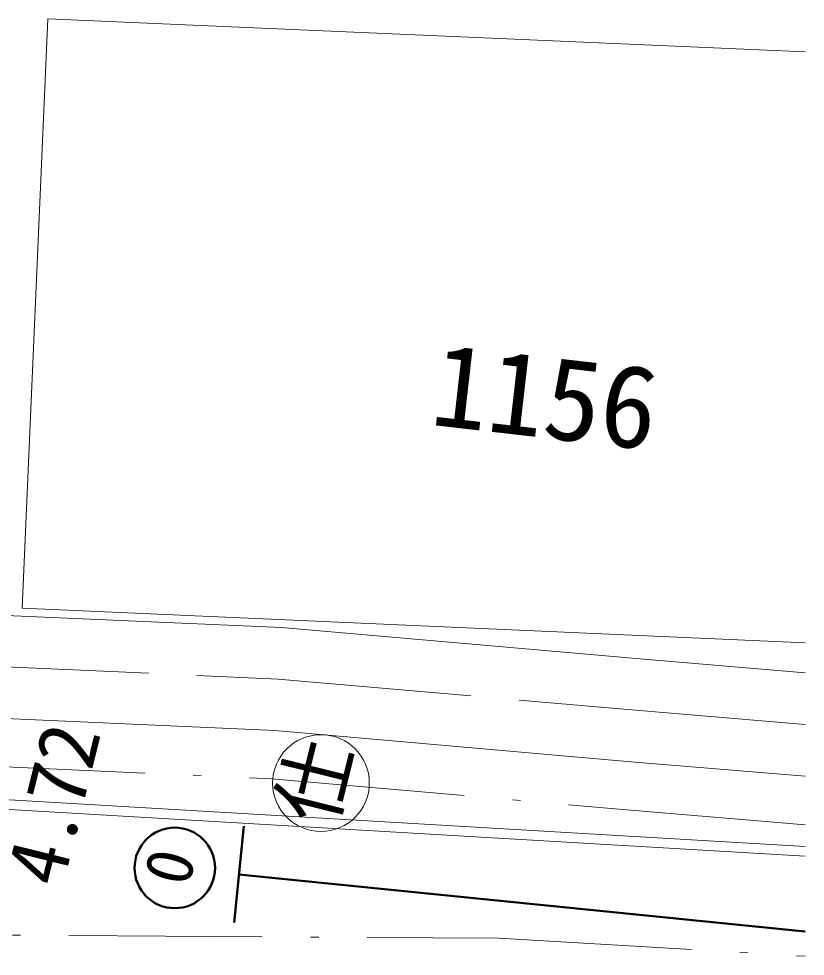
# Model space of a CAD drawing. Units: millimetres on the paper. Extents: x 20 to 1662, y 20 to 574.
# Drawn here: x 633.1 to 657.5, y 438.49 to 467.58 of the extents above; entities that cross this region are included whole.
import ezdxf
from ezdxf.enums import TextEntityAlignment as Align

# ---------------------------------------------------------------- set-up
doc = ezdxf.new("R2010")
doc.units = ezdxf.units.MM
for name, pattern in [('DASHED', [7.5, 6, -1.5]), ('DASHED_DOTTED', [9.25, 6, -1.5, 0.25, -1.5]), ('LONG_DASHED_DOUBLE_DOTTED', [17, 12, -1.5, 0.25, -1.5, 0.25, -1.5])]:
    doc.linetypes.add(name, pattern=pattern)
for name, color, linetype, lineweight in [('D-BGD', 8, 'Continuous', 13), ('D-BGD(NTT)', 30, 'LONG_DASHED_DOUBLE_DOTTED', 13), ('D-BGD(水道)', 4, 'DASHED_DOTTED', 13), ('D-STR（管路）', 1, 'Continuous', 50), ('D-SUV', 8, 'Continuous', 13), ('ゴマ点', 7, 'Continuous', 13)]:
    doc.layers.add(name, color=color, linetype=linetype, lineweight=lineweight)
doc.styles.add('ＭＳ ゴシック', font='')
doc.styles.get('ＭＳ ゴシック').set_extended_font_data('MS Gothic')

msp = doc.modelspace()

# ---------------------------------------------------------------- linework, layer by layer
at = {"layer": 'D-BGD', "linetype": 'DASHED'}
for p, q in [((631.129, 447.537), (641.151, 447.094)), ((641.151, 447.094), (652.356, 446.113)), ((652.356, 446.113), (657.503, 445.685))]:
    msp.add_line(p, q, dxfattribs=at)
at = {"layer": 'D-BGD'}
for p, q in [((627.355, 443.664), (657.503, 441.897)), ((627.346, 443.364), (657.503, 441.597))]:
    msp.add_line(p, q, dxfattribs=at)
at = {"layer": 'D-BGD(NTT)'}
for p, q in [((631.072, 445.938), (641.046, 445.497)), ((641.046, 445.497), (652.219, 444.519)), ((652.219, 444.519), (657.503, 444.079))]:
    msp.add_line(p, q, dxfattribs=at)
at = {"layer": 'D-BGD(水道)'}
for p, q in [((631.018, 444.439), (640.947, 444)), ((640.947, 444), (652.092, 443.024)), ((652.092, 443.024), (657.503, 442.574)), ((551.409, 439.666), (647.985, 439.049)), ((647.985, 439.049), (657.503, 438.492))]:
    msp.add_line(p, q, dxfattribs=at)
at = {"layer": 'D-BGD(水道)', "linetype": 'Continuous'}
msp.add_circle((642.478, 443.866), 1.5, dxfattribs=at)
at = {"layer": 'D-STR（管路）'}
for p, q in [((640.084, 442.525), (639.783, 439.54)), ((639.933, 441.032), (657.503, 439.263))]:
    msp.add_line(p, q, dxfattribs=at)
msp.add_circle((637.943, 441.233), 1.25, dxfattribs=at)
at = {"layer": 'D-SUV'}
for p, q in [((633.204, 449.294), (634.005, 467.582)), ((634.005, 467.582), (657.503, 466.558)), ((657.503, 448.22), (633.204, 449.294)), ((631.186, 449.136), (641.256, 448.691)), ((641.256, 448.691), (652.492, 447.707)), ((652.492, 447.707), (657.503, 447.29))]:
    msp.add_line(p, q, dxfattribs=at)

# ---------------------------------------------------------------- texts
at = {"layer": 'D-BGD(水道)', "style": 'ＭＳ ゴシック'}
msp.add_text('仕', height=1.833, rotation=76.021, dxfattribs=at).set_placement((643.389, 442.351), align=Align.BOTTOM_LEFT)
at = {"layer": 'D-STR（管路）', "style": 'ＭＳ ゴシック'}
for s, height, rotation, p in [('1156', 2.566, 353.463, (645.732, 454.224)), ('0', 1.466, 76.021, (638.793, 440.506))]:
    msp.add_text(s, height=height, rotation=rotation, dxfattribs=at).set_placement(p, align=Align.BOTTOM_LEFT)
at = {"layer": 'ゴマ点', "style": 'ＭＳ ゴシック'}
msp.add_text('4.72', height=1.833, rotation=76.021, dxfattribs=at).set_placement((634.986, 440.447), align=Align.BOTTOM_LEFT)

doc.saveas('drawing.dxf')
